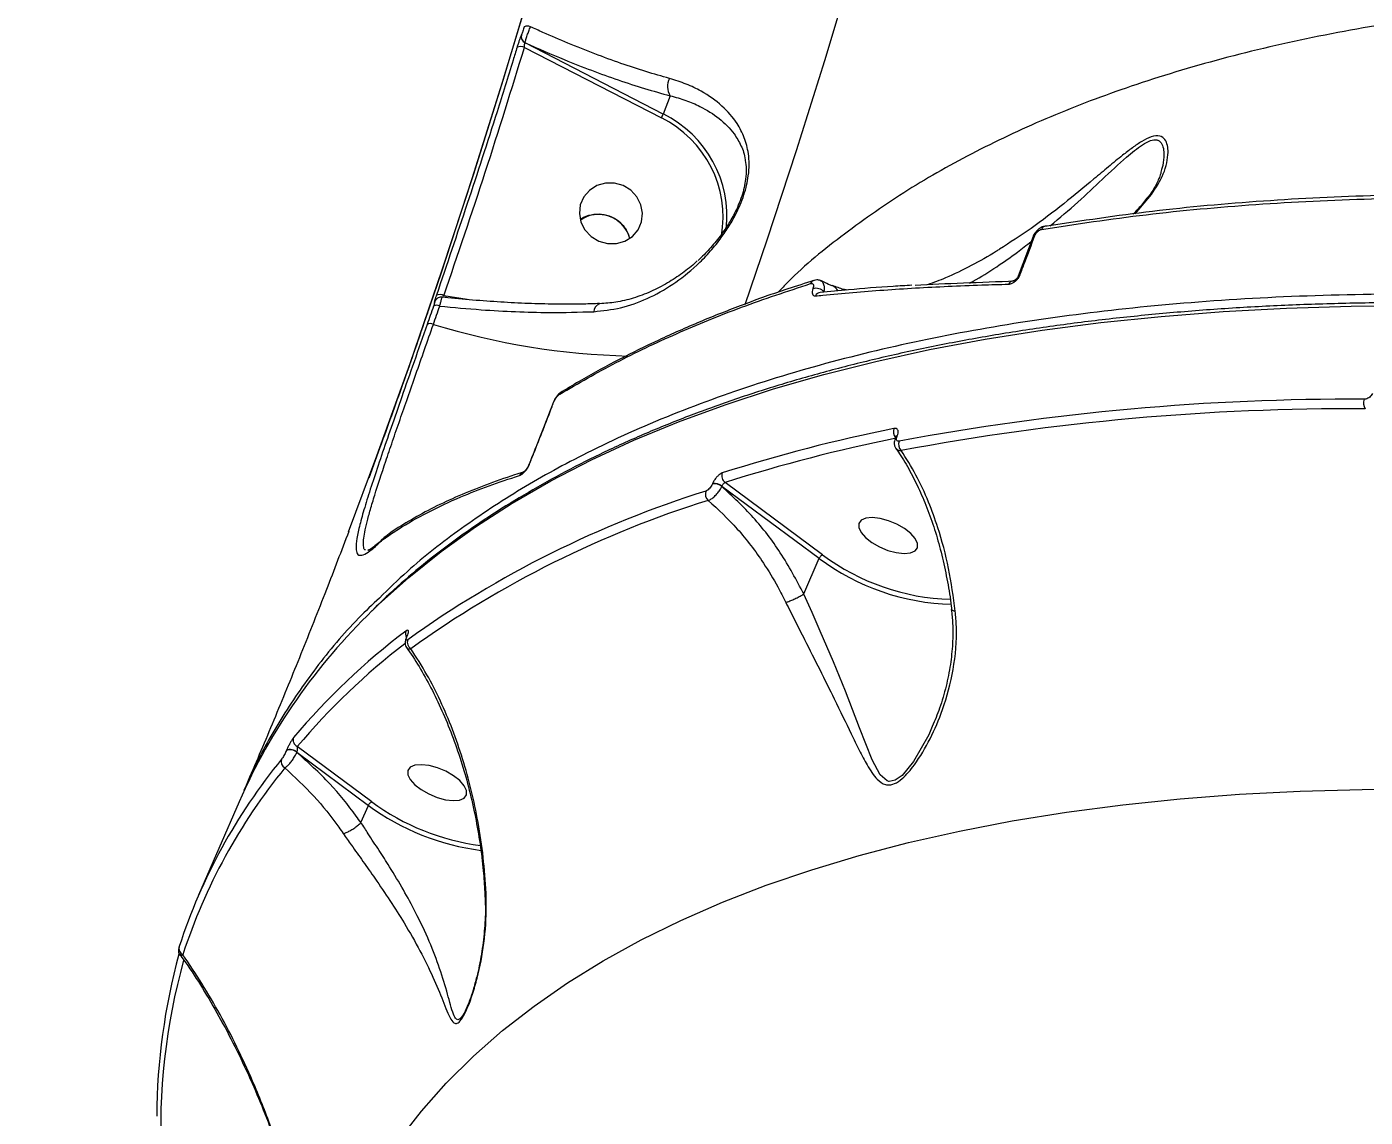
# Model space of a CAD drawing. Header units: millimetres. Extents: x -5238 to 5144, y -3542 to 5092.
# Drawn here: x 2491.6 to 2681.2, y 1918.7 to 2073.2 of the extents above; entities that cross this region are included whole.
import ezdxf

# ---------------------------------------------------------------- set-up
doc = ezdxf.new("R2010")
doc.units = ezdxf.units.MM
for name, color, linetype in [('DIKOM_ОБЪЕКТ', 7, 'Continuous'), ('DIKOM_РАЗМЕР_ЗОНА', 7, 'Continuous'), ('DIKOM_РАЗМЕР_ОБЪЕКТА', 7, 'Continuous')]:
    doc.layers.add(name, color=color, linetype=linetype)
doc.styles.add('style1', font='arial.ttf', dxfattribs={"width": 0.8})
doc.dimstyles.new('1-50', dxfattribs={"dimtxt": 300, "dimasz": 200, "dimexe": 100, "dimexo": 0, "dimgap": 100, "dimtad": 1, "dimtxsty": 'style1', "dimcen": 200, "dimclrd": 7, "dimclre": 7, "dimclrt": 7, "dimadec": 1, "dimazin": 2, "dimtfac": 1, "dimtmove": 0, "dimatfit": 2, "dimfxl": 0, "dimlwd": 25, "dimlwe": 18, "dimarcsym": 0})

# ---------------------------------------------------------------- blocks, each defined once
blk = doc.blocks.new('*D1')
at = {"layer": 'Defpoints', "color": 0, "transparency": 16777216}
for p in [(-4787.63, 5091.56), (3144.22, 5091.56), (-2554.16, -2403.28)]:
    blk.add_point(p, dxfattribs=at)
at = {"layer": 'DIKOM_РАЗМЕР_ЗОНА', "color": 7, "lineweight": 18, "transparency": 16777216}
for p, q in [((3144.22, 5091.56), (-4887.63, 5091.56)), ((-2554.16, -2403.28), (-4887.63, -2403.28))]:
    blk.add_line(p, q, dxfattribs=at)
at = {"layer": 'DIKOM_РАЗМЕР_ЗОНА', "color": 7, "lineweight": 25, "transparency": 16777216}
blk.add_line((-4787.63, -2203.28), (-4787.63, 4891.56), dxfattribs=at)
at = {"layer": 'DIKOM_РАЗМЕР_ЗОНА', "color": 7, "transparency": 16777216}
for points in [[(-4820.97, 4891.56), (-4754.3, 4891.56), (-4787.63, 5091.56)], [(-4820.97, -2203.28), (-4754.3, -2203.28), (-4787.63, -2403.28)]]:
    blk.add_solid(points, dxfattribs=at)
at = {"layer": 'DIKOM_РАЗМЕР_ЗОНА', "color": 7, "transparency": 16777216, "insert": (-5040.81, 1344.14), "char_height": 300, "attachment_point": 5, "rotation": 90, "style": 'style1'}
blk.add_mtext('7500', dxfattribs=at)
blk = doc.blocks.new('*D2')
at = {"layer": 'Defpoints', "color": 0, "transparency": 16777216}
for p in [(5144.22, 2720.02), (-4054.16, -903.28), (5144.22, -3441.88)]:
    blk.add_point(p, dxfattribs=at)
at = {"layer": 'DIKOM_РАЗМЕР_ЗОНА', "color": 7, "lineweight": 18, "transparency": 16777216}
for p, q in [((5144.22, 2720.02), (5144.22, -3541.88)), ((-4054.16, -903.28), (-4054.16, -3541.88))]:
    blk.add_line(p, q, dxfattribs=at)
at = {"layer": 'DIKOM_РАЗМЕР_ЗОНА', "color": 7, "lineweight": 25, "transparency": 16777216}
blk.add_line((-3854.16, -3441.88), (4944.22, -3441.88), dxfattribs=at)
at = {"layer": 'DIKOM_РАЗМЕР_ЗОНА', "color": 7, "transparency": 16777216}
for points in [[(-3854.16, -3408.54), (-3854.16, -3475.21), (-4054.16, -3441.88)], [(4944.22, -3408.54), (4944.22, -3475.21), (5144.22, -3441.88)]]:
    blk.add_solid(points, dxfattribs=at)
at = {"layer": 'DIKOM_РАЗМЕР_ЗОНА', "color": 7, "transparency": 16777216, "insert": (545.03, -3188.7), "char_height": 300, "attachment_point": 5, "style": 'style1'}
blk.add_mtext('9200', dxfattribs=at)
blk = doc.blocks.new('*D3')
at = {"layer": 'Defpoints', "color": 0, "transparency": 16777216}
for p in [(3889.93, 2956), (-2405.68, -161.05), (3889.93, -2949.28)]:
    blk.add_point(p, dxfattribs=at)
at = {"layer": 'DIKOM_РАЗМЕР_ОБЪЕКТА', "color": 7, "lineweight": 18, "transparency": 16777216}
for p, q in [((3889.93, 2956), (3889.93, -3049.28)), ((-2405.68, -161.05), (-2405.68, -3049.28))]:
    blk.add_line(p, q, dxfattribs=at)
at = {"layer": 'DIKOM_РАЗМЕР_ОБЪЕКТА', "color": 7, "lineweight": 25, "transparency": 16777216}
blk.add_line((-2205.68, -2949.28), (3689.93, -2949.28), dxfattribs=at)
at = {"layer": 'DIKOM_РАЗМЕР_ОБЪЕКТА', "color": 7, "transparency": 16777216}
for points in [[(-2205.68, -2915.95), (-2205.68, -2982.61), (-2405.68, -2949.28)], [(3689.93, -2915.95), (3689.93, -2982.61), (3889.93, -2949.28)]]:
    blk.add_solid(points, dxfattribs=at)
at = {"layer": 'DIKOM_РАЗМЕР_ОБЪЕКТА', "color": 7, "transparency": 16777216, "insert": (742.13, -2696.01), "char_height": 300, "attachment_point": 5, "style": 'style1'}
blk.add_mtext('6300', dxfattribs=at)

msp = doc.modelspace()

# ---------------------------------------------------------------- linework, layer by layer
at = {"layer": 'DIKOM_ОБЪЕКТ', "color": 7, "linetype": 'Continuous', "lineweight": 15}
for p, q in [((2561.667, 2072.038), (2561.663, 2072.031)), ((2562.167, 2070.881), (2562.171, 2070.888)), ((2581.753, 2060.8), (2562.167, 2070.881)), ((2562.089, 2070.218), (2581.477, 2060.239)), ((2582.723, 2063.38), (2581.753, 2060.8)), ((2648.583, 2046.66), (2650.923, 2049.41)), ((2650.374, 2048.998), (2650.416, 2049.05)), ((2634.127, 2043.444), (2632.021, 2037.837)), ((2634.134, 2043.429), (2634.139, 2043.44)), ((2603.095, 2037.233), (2603.078, 2037.228)), ((2553.973, 2034.525), (2550.662, 2035.063)), ((2549.353, 2034.158), (2549.41, 2034.289)), ((2549.353, 2034.158), (2549.356, 2034.166)), ((2549.356, 2034.166), (2549.41, 2034.29)), ((2567.421, 2021.501), (2567.403, 2021.49)), ((2614.66, 2015.057), (2614.631, 2014.991)), ((2614.866, 2015.144), (2614.895, 2015.21)), ((2588.729, 2008.452), (2588.709, 2008.407)), ((2590.039, 2008.04), (2590.059, 2008.085)), ((2590.059, 2008.085), (2603.85, 1997.864)), ((2604.32, 1998.361), (2590.499, 2008.604)), ((2541.813, 2000.343), (2541.899, 2000.415)), ((2541.899, 2000.415), (2541.909, 2000.422)), ((2539.94, 1999.01), (2539.906, 1999.015)), ((2601.664, 1992.818), (2603.85, 1997.864)), ((2545.404, 1986.782), (2545.367, 1986.696)), ((2545.437, 1986.782), (2545.474, 1986.867)), ((2528.38, 1970.683), (2528.368, 1970.655)), ((2529.846, 1970.375), (2529.858, 1970.403)), ((2529.858, 1970.403), (2539.973, 1962.866)), ((2540.444, 1963.363), (2529.911, 1971.21)), ((2521.664, 1963.391), (2515.924, 1950.137)), ((2538.917, 1960.428), (2539.973, 1962.866)), ((2538.913, 1960.422), (2538.917, 1960.428)), ((2554.035, 1934.518), (2553.961, 1934.369))]:
    msp.add_line(p, q, dxfattribs=at)
at = {"layer": 'DIKOM_ОБЪЕКТ', "color": 7, "linetype": 'Continuous', "lineweight": 15, "flags": 128}
for points in [[(2537.183, 2001.624), (2541.192, 2012.381), (2545.889, 2025.483), (2550.445, 2038.751), (2554.857, 2052.176), (2559.123, 2065.75), (2563.24, 2079.463), (2567.205, 2093.307), (2571.015, 2107.273), (2574.668, 2121.352), (2578.161, 2135.533), (2581.493, 2149.809), (2584.66, 2164.169), (2587.662, 2178.605), (2590.495, 2193.107), (2593.159, 2207.664), (2595.651, 2222.269), (2596.519, 2227.62)], [(2596.443, 2227.633), (2595.567, 2222.233), (2593.067, 2207.585), (2590.396, 2192.983), (2587.554, 2178.438), (2584.543, 2163.959), (2581.366, 2149.555), (2578.025, 2135.236), (2574.521, 2121.012), (2570.857, 2106.891), (2567.035, 2092.883), (2563.059, 2078.997), (2558.93, 2065.242), (2554.651, 2051.627), (2550.225, 2038.162), (2545.655, 2024.854), (2540.944, 2011.713), (2540.034, 2009.24)], [(2593.341, 2033.838), (2596.453, 2042.969), (2600.601, 2055.608), (2604.613, 2068.385), (2608.484, 2081.292), (2612.214, 2094.321), (2615.8, 2107.464), (2619.238, 2120.711), (2622.528, 2134.056), (2625.667, 2147.488), (2628.653, 2161), (2631.483, 2174.582)], [(2569.998, 2047.934), (2569.858, 2046.716), (2570.08, 2045.499), (2570.646, 2044.381), (2571.511, 2043.453), (2572.604, 2042.789), (2573.837, 2042.445), (2575.111, 2042.447), (2576.321, 2042.796), (2577.369, 2043.463), (2578.172, 2044.394), (2578.663, 2045.515), (2578.804, 2046.733), (2578.582, 2047.95), (2578.016, 2049.068), (2577.151, 2049.996), (2576.057, 2050.66), (2574.824, 2051.004), (2573.551, 2051.002), (2572.341, 2050.653), (2571.292, 2049.986), (2570.49, 2049.054), (2569.998, 2047.934)], [(2631.343, 2037.158), (2631.336, 2037.158), (2631.322, 2037.158)], [(2540.534, 1990.451), (2541.427, 1991.312), (2545.702, 1995.154), (2550.281, 1998.829), (2555.161, 2002.334), (2560.337, 2005.665), (2565.805, 2008.82), (2571.561, 2011.796), (2577.599, 2014.591), (2583.915, 2017.202), (2590.503, 2019.627), (2597.357, 2021.864), (2604.473, 2023.911), (2611.843, 2025.767), (2619.462, 2027.43), (2627.323, 2028.898), (2635.42, 2030.171), (2643.746, 2031.246), (2652.293, 2032.124), (2661.055, 2032.803), (2670.024, 2033.284), (2679.193, 2033.565), (2688.554, 2033.646)], [(2549.201, 2033.578), (2549.088, 2033.254), (2548.975, 2032.929), (2548.862, 2032.605), (2548.749, 2032.28), (2548.636, 2031.956), (2548.523, 2031.632), (2548.409, 2031.308), (2548.296, 2030.984)], [(2549.18, 2031.005), (2549.293, 2031.329), (2549.406, 2031.653), (2549.519, 2031.977), (2549.632, 2032.301), (2549.745, 2032.625), (2549.858, 2032.949), (2549.971, 2033.273), (2550.084, 2033.598)], [(2572.75, 2033.92), (2572.749, 2033.92), (2572.718, 2033.917)], [(2610.41, 2000.801), (2611.308, 2000.102), (2612.393, 1999.482), (2613.576, 1998.992), (2614.761, 1998.673), (2615.853, 1998.549), (2616.762, 1998.631), (2617.416, 1998.912), (2617.761, 1999.369), (2617.769, 1999.966), (2617.44, 2000.653), (2616.801, 2001.376), (2615.902, 2002.076), (2614.818, 2002.696), (2613.635, 2003.185), (2612.45, 2003.505), (2611.358, 2003.629), (2610.449, 2003.547), (2609.795, 2003.266), (2609.45, 2002.809), (2609.441, 2002.212), (2609.77, 2001.524), (2610.41, 2000.801)], [(2619.828, 1974.052), (2619.344, 1972.854), (2617.204, 1969.077), (2615.589, 1967.114), (2614.618, 1966.42), (2613.727, 1966.265), (2613.716, 1966.267), (2613.471, 1966.333), (2612.488, 1967.176), (2611.338, 1969.318), (2609.528, 1973.875), (2607.567, 1979.029), (2605.858, 1983.205), (2603.986, 1987.56), (2602.827, 1990.181), (2601.661, 1992.811), (2601.66, 1992.813), (2601.66, 1992.813)], [(2546.533, 1965.804), (2547.432, 1965.104), (2548.516, 1964.484), (2549.699, 1963.995), (2550.884, 1963.675), (2551.976, 1963.551), (2552.885, 1963.633), (2553.539, 1963.914), (2553.884, 1964.371), (2553.893, 1964.968), (2553.564, 1965.656), (2552.924, 1966.379), (2552.026, 1967.078), (2550.941, 1967.698), (2549.758, 1968.187), (2548.573, 1968.507), (2547.481, 1968.631), (2546.572, 1968.549), (2545.918, 1968.268), (2545.573, 1967.811), (2545.565, 1967.214), (2545.894, 1966.527), (2546.533, 1965.804)], [(2544.272, 1915.44), (2547.483, 1919.565), (2551.009, 1923.532), (2554.848, 1927.337), (2558.996, 1930.977), (2563.449, 1934.447), (2568.202, 1937.746), (2573.252, 1940.87), (2578.593, 1943.815), (2584.221, 1946.58), (2590.13, 1949.161), (2596.316, 1951.557), (2602.771, 1953.764), (2609.491, 1955.782), (2616.468, 1957.607), (2623.697, 1959.239), (2631.171, 1960.676), (2638.882, 1961.916), (2646.824, 1962.959), (2654.989, 1963.803), (2663.37, 1964.447), (2671.959, 1964.892), (2680.747, 1965.136), (2689.727, 1965.18)]]:
    msp.add_lwpolyline(points, dxfattribs=at)
at = {"layer": 'DIKOM_ОБЪЕКТ', "color": 7, "linetype": 'Continuous', "lineweight": 15}
for centre, radius, start, end in [((2562.495, 2072.176), 1.076, 65.47203, 113.37115), ((2562.615, 2071.763), 0.989, 164.25845, 243.05015), ((2562.619, 2071.77), 0.989, 164.26454, 243.06398), ((2561.533, 2069.149), 1.204, 62.50891, 114.48848), ((2584.848, 2064.681), 2.492, 152.52924, 211.48245), ((2574.739, 2063.895), 7.666, 331.51703, 336.19286), ((2574.55, 2046.188), 15.666, 350.1642, 63.75564), ((2574.545, 2046.262), 16.227, 353.74694, 63.6293), ((2651.424, 2048.168), 1.339, 111.95915, 138.80971), ((2636, 2044.243), 0.696, 102.52419, 162.01787), ((2635.943, 2044.366), 0.564, 73.18254, 99.61195), ((2634.427, 2043.264), 0.338, 95.74611, 148.63967), ((2603.309, 2036.542), 0.724, 108.56298, 160.67734), ((2605.201, 2035.198), 1.373, 23.80199, 69.63219), ((2631.371, 2036.395), 0.765, 93.65453, 156.80197), ((2632.313, 2037.692), 0.324, 94.89675, 154.3915), ((2550.079, 2034.049), 1.169, 60.10972, 113.25396), ((2603.329, 2034.461), 1.653, 43.7688, 103.2349), ((2604.047, 2034.697), 0.816, 94.95329, 156.27094), ((2549.66, 2032.774), 0.926, 62.79742, 119.73902), ((2573.167, 2032.73), 1.269, 110.72942, 176.88805), ((2548.757, 2030.189), 0.919, 62.65003, 120.13153), ((2579.366, 2129.627), 103.138, 252.98144, 268.55671), ((2567.811, 2020.833), 0.774, 121.83082, 158.80738), ((2566.419, 2019.896), 0.248, 122.01141, 154.17671), ((2679.093, 1673.059), 347.338, 89.67688, 100.60484), ((2682.341, 2019.836), 1.404, 156.69873, 214.30641), ((2679.228, 1672.482), 346.569, 89.67698, 100.60507), ((2659.589, 1791.247), 229.486, 101.34945, 107.62254), ((2615.577, 2015.788), 1.237, 158.28093, 220.13138), ((2659.79, 1790.482), 228.864, 101.34829, 107.62346), ((2614.891, 2014.849), 0.296, 94.77245, 150.75123), ((2614.919, 2014.915), 0.295, 94.74932, 151.57955), ((2616.315, 2014.005), 1.232, 158.12071, 225.17604), ((2562.177, 2009.216), 0.891, 107.31146, 154.39929), ((2562.928, 2010.923), 0.276, 123.57094, 154.56294), ((2591.202, 2009.538), 1.169, 158.64256, 233.02526), ((2588.949, 2006.683), 1.74, 51.21096, 97.93155), ((2588.969, 2006.729), 1.74, 51.20656, 97.93595), ((2632.085, 1865.676), 148.479, 107.35913, 125.64409), ((2632.323, 1864.67), 148.153, 107.35918, 125.64401), ((2588.874, 2006.969), 1.169, 158.71884, 229.84583), ((2542.615, 2000.004), 0.87, 134.36235, 157.10877), ((2542.776, 2000.017), 0.963, 124.23956, 155.65982), ((2542.762, 2000.046), 0.932, 126.3155, 156.20515), ((2623.313, 2023.773), 31.726, 233.22539, 268.3831), ((2623.326, 2023.764), 32.406, 233.05828, 268.67528), ((2599.775, 1929.031), 85.334, 133.96498, 156.25561), ((2604.504, 1909.162), 98.249, 127.06633, 139.87364), ((2546.211, 1987.188), 0.997, 158.16991, 211.28102), ((2604.663, 1908.223), 97.751, 127.4999, 139.88206), ((2545.563, 1986.608), 0.215, 125.93309, 155.66262), ((2545.589, 1986.702), 0.202, 125.031, 156.60026), ((2546.556, 1985.967), 1.065, 159.57474, 237.69443), ((2530.334, 1972.132), 1.015, 159.93106, 245.38498), ((2528.892, 1969.383), 1.376, 46.15793, 112.38397), ((2528.904, 1969.409), 1.377, 46.17334, 112.37195), ((2590.942, 1917.642), 81.747, 140.69667, 162.00327), ((2591.275, 1916.519), 81.571, 140.69721, 162.00241), ((2528.628, 1969.074), 1.004, 159.69418, 241.84432), ((2560.43, 1990.908), 34.711, 233.88875, 262.5589), ((2560.288, 1990.574), 33.678, 233.89818, 262.46603), ((2598.602, 1918.386), 88.607, 164.69082, 179.69418), ((2514.059, 1942.572), 0.924, 159.31632, 246.76911), ((2600.092, 1917.012), 89.541, 164.50004, 182.73217)]:
    msp.add_arc(centre, radius, start, end, dxfattribs=at)
for points, knots in [([(3110.125, 1951.683), (3104.954, 1955.006), (3094.614, 1961.652), (3078.522, 1971.341), (3062.033, 1980.798), (3044.55, 1990.296), (3026.136, 1999.746), (3006.812, 2009.067), (2987.048, 2018.004), (2966.894, 2026.504), (2946.412, 2034.519), (2926.267, 2041.79), (2906.527, 2048.321), (2887.249, 2054.138), (2867.9, 2059.401), (2848.545, 2064.063), (2829.252, 2068.091), (2810.038, 2071.464), (2790.987, 2074.135), (2772.086, 2076.08), (2753.636, 2077.245), (2736.072, 2077.614), (2719.499, 2077.233), (2703.92, 2076.17), (2688.887, 2074.407), (2674.476, 2071.925), (2660.751, 2068.724), (2648.089, 2064.9), (2636.488, 2060.503), (2625.931, 2055.584), (2616.148, 2050.058), (2607.314, 2043.861), (2601.251, 2038.988), (2598.483, 2036.04), (2598.017, 2035.544)], [0, 0, 0, 0, 0.0290611, 0.0581217, 0.0874721, 0.1168222, 0.149268, 0.1817389, 0.2141842, 0.2475864, 0.2810158, 0.3144171, 0.3458425, 0.3772909, 0.4087157, 0.4410475, 0.4734053, 0.5057366, 0.5392378, 0.5727389, 0.6067209, 0.6407033, 0.6726199, 0.7045617, 0.7364787, 0.7693259, 0.8021996, 0.8350472, 0.8663867, 0.897749, 0.9290887, 0.9612736, 0.9934829, 1, 1, 1, 1]), ([(2562.068, 2073.164), (2562.068, 2073.162), (2562.035, 2073.061), (2561.97, 2072.847), (2561.88, 2072.58), (2561.794, 2072.343), (2561.72, 2072.148), (2561.684, 2072.074), (2561.667, 2072.038)], [0, 0, 0, 0, 0.0042966, 0.2198189, 0.4355964, 0.5682349, 0.7938235, 1, 1, 1, 1]), ([(2562.171, 2070.888), (2562.187, 2070.967), (2562.221, 2071.134), (2562.345, 2071.536), (2562.507, 2072.013), (2562.7, 2072.547), (2562.861, 2072.952), (2562.942, 2073.156)], [0, 0, 0, 0, 0.2044158, 0.4301072, 0.5634125, 0.7803338, 1, 1, 1, 1]), ([(2582.637, 2065.831), (2581.521, 2066.147), (2579.29, 2066.779), (2575.738, 2067.956), (2572.054, 2069.297), (2568.355, 2070.773), (2565.306, 2072.081), (2563.532, 2072.887), (2562.942, 2073.156)], [0, 0, 0, 0, 0.1827967, 0.3655896, 0.5537479, 0.741898, 0.91419, 1, 1, 1, 1]), ([(2561.663, 2072.031), (2561.647, 2071.997), (2561.604, 2071.91), (2561.496, 2071.639), (2561.348, 2071.223), (2561.185, 2070.733), (2561.084, 2070.408), (2561.034, 2070.245)], [0, 0, 0, 0, 0.1342723, 0.3469719, 0.5632401, 0.7817137, 1, 1, 1, 1]), ([(2562.089, 2070.218), (2562.087, 2070.281), (2562.084, 2070.405), (2562.094, 2070.591), (2562.115, 2070.746), (2562.141, 2070.844), (2562.16, 2070.871), (2562.167, 2070.881)], [0, 0, 0, 0, 0.2317585, 0.4562182, 0.6692305, 0.8722894, 1, 1, 1, 1]), ([(2562.171, 2070.888), (2564.028, 2070.071), (2567.194, 2068.68), (2571.585, 2066.967), (2575.391, 2065.598), (2579.133, 2064.377), (2581.526, 2063.712), (2582.723, 2063.38)], [0, 0, 0, 0, 0.2590545, 0.4416264, 0.6241991, 0.8120997, 1, 1, 1, 1]), ([(2561.034, 2070.245), (2560.848, 2069.637), (2559.919, 2066.592), (2556.274, 2054.832), (2552.538, 2043.772), (2549.617, 2035.124)], [0, 0, 0, 0, 0.0517091, 0.2585553, 1, 1, 1, 1]), ([(2550.662, 2035.063), (2552.649, 2040.894), (2556.624, 2052.557), (2560.267, 2064.33), (2562.089, 2070.218)], [0, 0, 0, 0, 0.4999176, 1, 1, 1, 1]), ([(2571.9, 2032.799), (2573.18, 2032.934), (2575.777, 2033.208), (2579.539, 2034.581), (2583.159, 2036.59), (2586.029, 2038.865), (2588.228, 2041.095), (2589.716, 2042.899), (2590.98, 2044.73), (2592.175, 2046.81), (2593.26, 2049.349), (2593.82, 2051.784), (2593.941, 2053.696), (2593.805, 2055.542), (2593.28, 2057.497), (2592.101, 2059.776), (2590.153, 2062.03), (2587.619, 2063.826), (2585.05, 2065.083), (2583.445, 2065.58), (2582.637, 2065.831)], [0, 0, 0, 0, 0.0717871, 0.145628, 0.2211692, 0.2985168, 0.3406355, 0.3832901, 0.4161007, 0.4496128, 0.4986426, 0.5477898, 0.5804494, 0.613971, 0.6704373, 0.7283166, 0.8119532, 0.8980735, 0.9486852, 1, 1, 1, 1]), ([(2582.723, 2063.38), (2583.473, 2063.175), (2584.983, 2062.764), (2587.373, 2061.727), (2589.781, 2060.213), (2591.655, 2058.33), (2592.796, 2056.334), (2593.29, 2055.054), (2593.367, 2054.244), (2593.37, 2054.212)], [0, 0, 0, 0, 0.1310805, 0.2638575, 0.4807213, 0.7032696, 0.8471992, 0.9939322, 1, 1, 1, 1]), ([(2650.923, 2049.41), (2651.543, 2050.374), (2652.483, 2051.836), (2653.104, 2053.878), (2653.289, 2055.242), (2653.2, 2056.379), (2652.866, 2057.242), (2652.147, 2057.788), (2650.953, 2057.668), (2649.563, 2056.965), (2648.187, 2056.028), (2646.611, 2054.812), (2644.801, 2053.321), (2642.053, 2051.002), (2638.44, 2048.024), (2633.977, 2044.603), (2630.865, 2042.603), (2629.362, 2041.637)], [0, 0, 0, 0, 0.1205271, 0.1826838, 0.2447924, 0.2894551, 0.3349213, 0.3815227, 0.428559, 0.4695575, 0.5075281, 0.5464305, 0.6018231, 0.6572738, 0.7709783, 0.8893575, 1, 1, 1, 1]), ([(2636.571, 2044.972), (2637.887, 2046.079), (2640.406, 2048.199), (2643.952, 2051.549), (2646.605, 2054.045), (2648.498, 2055.642), (2649.654, 2056.499), (2650.791, 2057.112), (2651.476, 2057.182), (2652.038, 2057.016), (2652.433, 2056.582), (2652.654, 2055.705), (2652.659, 2054.544), (2652.536, 2053.536), (2652.317, 2052.87), (2652.278, 2052.753)], [0, 0, 0, 0, 0.1660011, 0.3176612, 0.4718492, 0.5224552, 0.5740528, 0.6300996, 0.6851174, 0.6956082, 0.7612173, 0.8225911, 0.8852985, 0.979832, 1, 1, 1, 1]), ([(2593.37, 2054.212), (2593.42, 2053.828), (2593.526, 2053.018), (2593.442, 2051.374), (2592.953, 2049.176), (2591.96, 2046.876), (2590.866, 2044.993), (2589.702, 2043.323), (2588.323, 2041.647), (2587.251, 2040.6), (2586.711, 2040.072)], [0, 0, 0, 0, 0.0965108, 0.2034758, 0.3563141, 0.5089162, 0.6134382, 0.7209987, 0.8594821, 1, 1, 1, 1]), ([(2652.292, 2052.746), (2652.265, 2052.625), (2652.131, 2052.023), (2651.629, 2050.897), (2651.019, 2049.77), (2650.51, 2049.166), (2650.414, 2049.052)], [0, 0, 0, 0, 0.1018984, 0.5074955, 0.9071979, 1, 1, 1, 1]), ([(2635.338, 2044.458), (2640.224, 2045.198), (2649.995, 2046.678), (2665.642, 2048.081), (2681.936, 2048.929), (2693.385, 2048.929), (2699.109, 2048.929)], [0, 0, 0, 0, 0.248616, 0.4972338, 0.7486165, 1, 1, 1, 1]), ([(2699.774, 2049.379), (2694.121, 2049.379), (2682.815, 2049.379), (2666.596, 2048.545), (2650.905, 2047.148), (2641.039, 2045.653), (2636.106, 2044.906)], [0, 0, 0, 0, 0.2486157, 0.4972298, 0.7486143, 1, 1, 1, 1]), ([(2650.367, 2049.005), (2649.969, 2048.492), (2649.279, 2047.601), (2648.607, 2046.915), (2648.322, 2046.623)], [0, 0, 0, 0, 0.5752203, 1, 1, 1, 1]), ([(2576.632, 2044.145), (2576.356, 2044.563), (2575.805, 2045.399), (2574.507, 2046.242), (2573.022, 2046.662), (2571.522, 2046.543), (2570.475, 2046.227), (2570.082, 2045.866), (2570.048, 2045.834)], [0, 0, 0, 0, 0.1961969, 0.3923905, 0.5885833, 0.7847777, 0.9809564, 1, 1, 1, 1]), ([(2570.048, 2045.833), (2570.434, 2046.055), (2571.249, 2046.523), (2572.732, 2046.67), (2574.235, 2046.365), (2575.554, 2045.584), (2576.546, 2044.494), (2576.833, 2043.616), (2576.966, 2043.208)], [0, 0, 0, 0, 0.156116, 0.3294363, 0.5027707, 0.676096, 0.849417, 1, 1, 1, 1]), ([(2576.987, 2043.154), (2576.984, 2043.199), (2576.955, 2043.547), (2576.782, 2043.867), (2576.632, 2044.145)], [0, 0, 0, 0, 0.1285137, 1, 1, 1, 1]), ([(2635.851, 2044.902), (2635.769, 2044.893), (2635.46, 2044.858), (2634.978, 2044.581), (2634.479, 2044.087), (2634.197, 2043.673), (2634.143, 2043.442), (2634.139, 2043.427)], [0, 0, 0, 0, 0.1111472, 0.423412, 0.6926735, 0.9794479, 1, 1, 1, 1]), ([(2634.393, 2043.601), (2634.415, 2043.652), (2634.468, 2043.781), (2634.613, 2044.002), (2634.827, 2044.22), (2635.086, 2044.392), (2635.248, 2044.435), (2635.338, 2044.458)], [0, 0, 0, 0, 0.1207927, 0.3076287, 0.5230594, 0.7374943, 1, 1, 1, 1]), ([(2625.12, 2036.83), (2625.296, 2036.922), (2626.573, 2037.584), (2628.864, 2039.075), (2631.606, 2040.964), (2633.208, 2042.217), (2633.857, 2042.724)], [0, 0, 0, 0, 0.0603397, 0.4377199, 0.7724513, 1, 1, 1, 1]), ([(2632.285, 2038.015), (2632.497, 2038.57), (2633.202, 2040.423), (2633.903, 2042.292), (2634.393, 2043.601)], [0, 0, 0, 0, 0.2996286, 1, 1, 1, 1]), ([(2629.362, 2041.637), (2629.228, 2041.548), (2627.921, 2040.677), (2625.35, 2039.292), (2622.043, 2037.657), (2620.04, 2036.916), (2619.195, 2036.604)], [0, 0, 0, 0, 0.0396093, 0.3869598, 0.7413561, 1, 1, 1, 1]), ([(2586.566, 2039.992), (2586.503, 2039.93), (2585.838, 2039.279), (2584.44, 2038.209), (2582.321, 2036.798), (2579.991, 2035.603), (2577.531, 2034.688), (2575.102, 2034.088), (2573.504, 2033.975), (2572.75, 2033.922)], [0, 0, 0, 0, 0.0161276, 0.1698534, 0.3327396, 0.5050542, 0.679924, 0.8490128, 1, 1, 1, 1]), ([(2567.089, 2021.113), (2569.707, 2022.63), (2574.942, 2025.664), (2583.576, 2029.748), (2592.728, 2033.512), (2599.327, 2035.691), (2602.626, 2036.781)], [0, 0, 0, 0, 0.2491221, 0.4982436, 0.749123, 1, 1, 1, 1]), ([(2603.106, 2037.207), (2601.859, 2036.82), (2598.409, 2035.748), (2593.015, 2033.803), (2586.91, 2031.391), (2581.059, 2028.806), (2575.47, 2026.051), (2570.922, 2023.611), (2568.338, 2022.026), (2567.437, 2021.473)], [0, 0, 0, 0, 0.0928403, 0.2567416, 0.4207052, 0.5846876, 0.7484805, 0.9121949, 1, 1, 1, 1]), ([(2602.626, 2036.781), (2602.66, 2036.789), (2602.774, 2036.817), (2602.92, 2036.771), (2603.017, 2036.611), (2603.036, 2036.374), (2602.979, 2036.172), (2602.951, 2036.071)], [0, 0, 0, 0, 0.1044048, 0.3454113, 0.5759508, 0.7877222, 1, 1, 1, 1]), ([(2604.045, 2037.16), (2604.022, 2037.175), (2603.871, 2037.28), (2603.524, 2037.302), (2603.215, 2037.292), (2603.08, 2037.227), (2603.078, 2037.226)], [0, 0, 0, 0, 0.0802662, 0.5433242, 0.9932679, 1, 1, 1, 1]), ([(2603.3, 2035.025), (2603.648, 2035.061), (2605.388, 2035.238), (2610.005, 2035.662), (2617.412, 2036.188), (2624.873, 2036.535), (2629.391, 2036.661), (2630.668, 2036.696)], [0, 0, 0, 0, 0.0413733, 0.20687, 0.5381497, 0.869427, 1, 1, 1, 1]), ([(2616.951, 2036.541), (2616.063, 2036.491), (2612.985, 2036.316), (2608.648, 2035.971), (2605.311, 2035.631), (2603.975, 2035.495)], [0, 0, 0, 0, 0.1957073, 0.6780973, 1, 1, 1, 1]), ([(2604.523, 2035.605), (2604.555, 2035.813), (2604.62, 2036.228), (2604.49, 2036.736), (2604.288, 2037.062), (2604.091, 2037.128), (2604.035, 2037.147)], [0, 0, 0, 0, 0.2914702, 0.5825933, 0.8799064, 1, 1, 1, 1]), ([(2605.674, 2036.473), (2605.508, 2036.535), (2604.969, 2036.736), (2604.422, 2037.011), (2604.044, 2037.201)], [0, 0, 0, 0, 0.3076207, 1, 1, 1, 1]), ([(2607.754, 2035.868), (2607.607, 2035.896), (2606.912, 2036.031), (2606.233, 2036.3), (2605.697, 2036.513)], [0, 0, 0, 0, 0.2112898, 1, 1, 1, 1]), ([(2631.597, 2037.1), (2626.665, 2036.932), (2621.731, 2036.763), (2617.428, 2036.51), (2617.427, 2036.509)], [0, 0, 0, 0, 0.999686, 1, 1, 1, 1]), ([(2630.668, 2036.696), (2630.836, 2036.722), (2631.113, 2036.763), (2631.561, 2037.037), (2631.907, 2037.364), (2632.154, 2037.714), (2632.246, 2037.925), (2632.285, 2038.015)], [0, 0, 0, 0, 0.3038997, 0.5023014, 0.7017321, 0.8732803, 1, 1, 1, 1]), ([(2632.018, 2037.832), (2632.011, 2037.813), (2631.994, 2037.762), (2631.929, 2037.646), (2631.83, 2037.51), (2631.71, 2037.383), (2631.58, 2037.277), (2631.447, 2037.196), (2631.337, 2037.16), (2631.33, 2037.16), (2631.326, 2037.16)], [0, 0, 0, 0, 0.0596979, 0.160801, 0.2668143, 0.372071, 0.4907639, 0.6310648, 0.8130072, 1, 1, 1, 1]), ([(3156.539, 1866.016), (3153.206, 1868.486), (3144.227, 1875.141), (3128.984, 1885.796), (3110.696, 1897.878), (3091.592, 1909.766), (3071.719, 1921.412), (3051.126, 1932.769), (3030.266, 1943.588), (3009.217, 1953.842), (2988.06, 1963.521), (2966.45, 1972.783), (2944.444, 1981.576), (2922.111, 1989.857), (2899.941, 1997.445), (2878.008, 2004.33), (2856.377, 2010.518), (2834.695, 2016.109), (2813.038, 2021.057), (2791.482, 2025.329), (2770.502, 2028.832), (2750.158, 2031.571), (2730.491, 2033.569), (2711.181, 2034.859), (2692.314, 2035.405), (2673.966, 2035.187), (2656.541, 2034.209), (2640.078, 2032.494), (2624.593, 2030.077), (2609.833, 2026.921), (2595.883, 2023.002), (2582.81, 2018.319), (2571.413, 2013.196), (2561.532, 2007.776), (2553.059, 2002.156), (2546.363, 1996.989), (2542.846, 1993.514), (2541.561, 1992.245)], [0, 0, 0, 0, 0.0172867, 0.0465704, 0.0758765, 0.1051603, 0.1352946, 0.1654535, 0.1955878, 0.2248713, 0.2541776, 0.2834612, 0.3135956, 0.3437544, 0.3738887, 0.403172, 0.4324779, 0.4617614, 0.4918952, 0.5220535, 0.5521876, 0.5814711, 0.6107773, 0.6400606, 0.670195, 0.7003536, 0.7304878, 0.7597712, 0.7890773, 0.8183608, 0.8484949, 0.8786536, 0.9087878, 0.9342738, 0.9597896, 0.9853053, 1, 1, 1, 1]), ([(2549.617, 2035.124), (2549.566, 2034.972), (2549.462, 2034.67), (2549.355, 2034.326), (2549.302, 2034.121), (2549.306, 2034.077), (2549.34, 2034.135), (2549.353, 2034.158)], [0, 0, 0, 0, 0.2182132, 0.4367363, 0.653014, 0.8657268, 1, 1, 1, 1]), ([(2550.431, 2034.843), (2550.38, 2034.852), (2550.234, 2034.881), (2550.004, 2034.822), (2549.781, 2034.716), (2549.619, 2034.585), (2549.511, 2034.458), (2549.445, 2034.354), (2549.412, 2034.296), (2549.399, 2034.266), (2549.396, 2034.26)], [0, 0, 0, 0, 0.1121504, 0.3241324, 0.5023602, 0.6541985, 0.7802724, 0.8780604, 0.9753689, 1, 1, 1, 1]), ([(2550.084, 2033.598), (2550.124, 2033.758), (2550.213, 2034.116), (2550.311, 2034.486), (2550.388, 2034.747), (2550.429, 2034.875), (2550.43, 2034.848), (2550.43, 2034.845)], [0, 0, 0, 0, 0.2306059, 0.514859, 0.6785266, 0.957883, 1, 1, 1, 1]), ([(2572.72, 2033.95), (2571.978, 2033.922), (2570.086, 2033.851), (2566.869, 2033.846), (2563.108, 2033.926), (2559.224, 2034.107), (2555.256, 2034.394), (2552.313, 2034.653), (2550.699, 2034.845), (2550.434, 2034.877)], [0, 0, 0, 0, 0.1093107, 0.2789254, 0.4498236, 0.6216177, 0.7938998, 0.9661604, 1, 1, 1, 1]), ([(2602.951, 2036.071), (2602.91, 2035.925), (2602.828, 2035.634), (2602.857, 2035.298), (2602.994, 2035.052), (2603.194, 2035.035), (2603.3, 2035.025)], [0, 0, 0, 0, 0.2322211, 0.464025, 0.7139882, 1, 1, 1, 1]), ([(3037.238, 1938.546), (3035.455, 1939.459), (3030.285, 1942.105), (3021.655, 1946.402), (3011.325, 1951.399), (3000.916, 1956.277), (2990.437, 1961.036), (2979.895, 1965.671), (2969.299, 1970.18), (2958.655, 1974.558), (2947.973, 1978.802), (2937.261, 1982.91), (2926.526, 1986.877), (2915.776, 1990.702), (2905.02, 1994.381), (2894.265, 1997.911), (2883.52, 2001.291), (2872.793, 2004.516), (2862.092, 2007.585), (2851.424, 2010.496), (2840.798, 2013.246), (2830.222, 2015.833), (2819.704, 2018.256), (2809.251, 2020.512), (2798.872, 2022.6), (2788.574, 2024.518), (2778.365, 2026.264), (2768.253, 2027.838), (2758.244, 2029.239), (2748.348, 2030.464), (2738.57, 2031.513), (2728.919, 2032.386), (2719.402, 2033.081), (2710.025, 2033.599), (2700.796, 2033.938), (2691.722, 2034.098), (2682.809, 2034.08), (2674.065, 2033.882), (2665.495, 2033.506), (2657.106, 2032.951), (2648.905, 2032.218), (2640.897, 2031.307), (2633.089, 2030.22), (2625.487, 2028.955), (2618.095, 2027.515), (2610.92, 2025.9), (2603.968, 2024.112), (2597.243, 2022.151), (2590.75, 2020.02), (2584.496, 2017.719), (2578.484, 2015.251), (2572.718, 2012.617), (2567.205, 2009.818), (2561.948, 2006.858), (2556.951, 2003.738), (2552.217, 2000.463), (2547.759, 1997.028), (2543.914, 1993.778), (2541.68, 1991.608), (2540.735, 1990.69)], [0, 0, 0, 0, 0.0093527, 0.0271224, 0.0448922, 0.0626619, 0.0804318, 0.0982017, 0.1159714, 0.133741, 0.151511, 0.1692809, 0.1870509, 0.2048207, 0.2225907, 0.2403613, 0.2581319, 0.2759024, 0.2936736, 0.3114446, 0.329216, 0.3469881, 0.3647602, 0.3825327, 0.4003057, 0.4180794, 0.4358532, 0.4536276, 0.4714028, 0.4891785, 0.5069547, 0.5247319, 0.5425096, 0.5602879, 0.5780673, 0.5958473, 0.6136284, 0.63141, 0.6491928, 0.6669766, 0.684761, 0.7025465, 0.7203328, 0.7381198, 0.7559076, 0.7736956, 0.791484, 0.8092722, 0.8270599, 0.8448465, 0.8626315, 0.8804144, 0.8981938, 0.9159693, 0.9337396, 0.9515036, 0.9692605, 0.9870089, 1, 1, 1, 1]), ([(2548.391, 2032.784), (2548.352, 2032.67), (2547.182, 2029.182), (2544.938, 2022.776), (2542.702, 2016.578), (2541.641, 2013.638)], [0, 0, 0, 0, 0.0174016, 0.533992, 1, 1, 1, 1]), ([(2549.356, 2034.166), (2549.359, 2034.17), (2549.376, 2034.203), (2549.394, 2034.22), (2549.383, 2034.152), (2549.345, 2034.017), (2549.288, 2033.834), (2549.228, 2033.658), (2549.201, 2033.578)], [0, 0, 0, 0, 0.0340137, 0.2523024, 0.470571, 0.5979821, 0.8192926, 1, 1, 1, 1]), ([(2550.084, 2033.598), (2552.052, 2033.409), (2555.675, 2033.061), (2560.849, 2032.784), (2566.25, 2032.639), (2569.82, 2032.74), (2571.9, 2032.799)], [0, 0, 0, 0, 0.25808, 0.4750044, 0.694076, 1, 1, 1, 1]), ([(2548.296, 2030.984), (2547.674, 2029.209), (2546.43, 2025.66), (2544.724, 2020.783), (2543.171, 2016.329), (2541.8, 2012.342), (2540.605, 2008.776), (2539.625, 2005.697), (2538.869, 2003.099), (2538.404, 2001.082), (2538.2, 1999.922), (2538.239, 1999.586), (2538.242, 1999.561)], [0, 0, 0, 0, 0.1148371, 0.2296682, 0.3383269, 0.4473342, 0.5559933, 0.6647398, 0.7738327, 0.8825796, 0.9912736, 1, 1, 1, 1]), ([(2539.56, 1999.068), (2539.529, 1999.07), (2539.345, 1999.081), (2539.291, 1999.599), (2539.265, 2000.662), (2539.613, 2002.418), (2540.238, 2004.731), (2541.051, 2007.431), (2542.117, 2010.68), (2543.387, 2014.408), (2544.772, 2018.414), (2546.668, 2023.839), (2548.342, 2028.617), (2549.18, 2031.005)], [0, 0, 0, 0, 0.0146529, 0.0865264, 0.1583996, 0.2979323, 0.3697876, 0.4416432, 0.5811635, 0.6530066, 0.7248495, 0.8624249, 1, 1, 1, 1]), ([(2567.408, 2021.48), (2567.335, 2021.438), (2567.109, 2021.305), (2566.796, 2020.994), (2566.474, 2020.559), (2566.272, 2020.218), (2566.217, 2020.037), (2566.204, 2019.994)], [0, 0, 0, 0, 0.1556905, 0.4831412, 0.7157639, 0.9316797, 1, 1, 1, 1]), ([(2566.288, 2020.106), (2566.312, 2020.162), (2566.361, 2020.279), (2566.474, 2020.478), (2566.617, 2020.681), (2566.84, 2020.936), (2566.988, 2021.041), (2567.089, 2021.113)], [0, 0, 0, 0, 0.1213121, 0.2524239, 0.4116652, 0.599408, 1, 1, 1, 1]), ([(2682.197, 2021.202), (2682.15, 2021.113), (2682.057, 2020.936), (2681.827, 2020.699), (2681.558, 2020.517), (2681.287, 2020.41), (2681.125, 2020.397), (2681.052, 2020.392)], [0, 0, 0, 0, 0.2039666, 0.4080374, 0.6135548, 0.8265052, 1, 1, 1, 1]), ([(2566.184, 2020.01), (2565.434, 2018.059), (2564.274, 2015.038), (2563.091, 2012.088), (2562.672, 2011.044)], [0, 0, 0, 0, 0.6458347, 1, 1, 1, 1]), ([(2562.776, 2011.153), (2562.992, 2011.695), (2564.071, 2014.407), (2565.24, 2017.395), (2566.19, 2019.853), (2566.288, 2020.106)], [0, 0, 0, 0, 0.1831734, 0.9158848, 1, 1, 1, 1]), ([(2614.895, 2015.21), (2614.923, 2015.281), (2615.005, 2015.491), (2615.05, 2015.815), (2614.97, 2016.105), (2614.759, 2016.273), (2614.538, 2016.255), (2614.428, 2016.246)], [0, 0, 0, 0, 0.1083292, 0.320464, 0.543038, 0.7715986, 1, 1, 1, 1]), ([(2614.645, 2014.989), (2614.564, 2014.764), (2614.424, 2014.376), (2614.476, 2013.826), (2614.637, 2013.564), (2614.707, 2013.449)], [0, 0, 0, 0, 0.4363258, 0.7532124, 1, 1, 1, 1]), ([(2614.711, 2015.217), (2614.711, 2015.218), (2614.711, 2015.222), (2614.703, 2015.167), (2614.674, 2015.093), (2614.658, 2015.055)], [0, 0, 0, 0, 0.2212416, 0.5913828, 1, 1, 1, 1]), ([(2615.171, 2014.465), (2615.098, 2014.459), (2614.953, 2014.447), (2614.815, 2014.557), (2614.763, 2014.747), (2614.793, 2014.958), (2614.847, 2015.096), (2614.866, 2015.144)], [0, 0, 0, 0, 0.228841, 0.4578663, 0.6785612, 0.8883648, 1, 1, 1, 1]), ([(2614.683, 2013.417), (2614.926, 2013.079), (2615.697, 2012.005), (2616.879, 2009.929), (2618.216, 2007.222), (2619.41, 2004.291), (2620.451, 2001.188), (2621.331, 1997.938), (2622.024, 1994.562), (2622.439, 1992.11), (2622.57, 1990.771), (2622.585, 1990.617)], [0, 0, 0, 0, 0.060902, 0.1931488, 0.3255826, 0.4582651, 0.5909146, 0.7220771, 0.8528028, 0.9831292, 1, 1, 1, 1]), ([(2614.709, 2013.44), (2614.793, 2013.348), (2614.967, 2013.155), (2615.282, 2013.139), (2615.446, 2013.131)], [0, 0, 0, 0, 0.4792188, 1, 1, 1, 1]), ([(2623.118, 1990.374), (2622.836, 1992.414), (2622.265, 1996.543), (2620.885, 2001.664), (2619.29, 2006.052), (2617.579, 2009.772), (2616.16, 2012.006), (2615.446, 2013.131)], [0, 0, 0, 0, 0.2308698, 0.467173, 0.6265668, 0.81199, 1, 1, 1, 1]), ([(2561.933, 2010.053), (2561.517, 2009.928), (2559.629, 2009.362), (2556.555, 2008.253), (2552.731, 2006.723), (2549.223, 2005.089), (2546.031, 2003.354), (2543.692, 2001.925), (2542.519, 2001.039), (2542.206, 2000.802)], [0, 0, 0, 0, 0.0503909, 0.2286551, 0.4063411, 0.583314, 0.7597166, 0.9356633, 1, 1, 1, 1]), ([(2561.374, 2009.6), (2561.532, 2009.673), (2561.757, 2009.776), (2562.141, 2010.145), (2562.395, 2010.456), (2562.601, 2010.781), (2562.715, 2011.004), (2562.763, 2011.122), (2562.776, 2011.153)], [0, 0, 0, 0, 0.4030005, 0.573333, 0.7451046, 0.8533373, 0.9617015, 1, 1, 1, 1]), ([(2562.671, 2011.027), (2562.663, 2011.006), (2562.641, 2010.949), (2562.578, 2010.822), (2562.488, 2010.671), (2562.381, 2010.516), (2562.251, 2010.357), (2562.099, 2010.201), (2561.937, 2010.077), (2561.919, 2010.071), (2561.91, 2010.068)], [0, 0, 0, 0, 0.0419218, 0.1152171, 0.1918009, 0.2742287, 0.3786797, 0.5279227, 0.7416436, 1, 1, 1, 1]), ([(2590.113, 2009.964), (2590.012, 2009.92), (2589.809, 2009.831), (2589.462, 2009.535), (2589.134, 2009.159), (2588.882, 2008.778), (2588.772, 2008.545), (2588.729, 2008.452)], [0, 0, 0, 0, 0.2149995, 0.4299143, 0.6446817, 0.8592162, 1, 1, 1, 1]), ([(2541.909, 2000.422), (2542.058, 2000.529), (2542.798, 2001.063), (2544.83, 2002.421), (2548.29, 2004.402), (2552.638, 2006.431), (2557.003, 2008.163), (2559.917, 2009.121), (2561.374, 2009.6)], [0, 0, 0, 0, 0.029987, 0.1499463, 0.3900564, 0.6301656, 0.8150837, 1, 1, 1, 1]), ([(2588.709, 2008.407), (2588.679, 2008.344), (2588.605, 2008.187), (2588.436, 2007.932), (2588.217, 2007.68), (2587.986, 2007.483), (2587.852, 2007.423), (2587.785, 2007.393)], [0, 0, 0, 0, 0.1422314, 0.3571246, 0.5715312, 0.7857548, 1, 1, 1, 1]), ([(2588.12, 2006.075), (2588.257, 2006.132), (2588.532, 2006.246), (2589.009, 2006.628), (2589.464, 2007.116), (2589.819, 2007.612), (2589.977, 2007.918), (2590.039, 2008.04)], [0, 0, 0, 0, 0.2142137, 0.4282633, 0.6427454, 0.8575768, 1, 1, 1, 1]), ([(2601.664, 1992.818), (2600.599, 1994.798), (2598.513, 1998.674), (2594.568, 2003.827), (2591.561, 2006.624), (2590.039, 2008.04)], [0, 0, 0, 0, 0.3403217, 0.6660435, 1, 1, 1, 1]), ([(2590.059, 2008.085), (2590.073, 2008.116), (2590.11, 2008.194), (2590.191, 2008.323), (2590.295, 2008.452), (2590.405, 2008.555), (2590.468, 2008.588), (2590.499, 2008.604)], [0, 0, 0, 0, 0.1405822, 0.355272, 0.5698657, 0.784937, 1, 1, 1, 1]), ([(2588.12, 2006.075), (2589.523, 2004.77), (2592.363, 2002.127), (2595.574, 1997.856), (2597.767, 1994.277), (2598.737, 1992.359), (2599.107, 1991.625)], [0, 0, 0, 0, 0.3247035, 0.6574742, 0.8690044, 1, 1, 1, 1]), ([(2537.196, 2001.675), (2536.143, 1998.915), (2533.906, 1993.051), (2530.436, 1984.319), (2526.81, 1975.459), (2524.108, 1969.049), (2522.617, 1965.598), (2522.346, 1964.971)], [0, 0, 0, 0, 0.2170877, 0.4613254, 0.7043809, 0.9462058, 1, 1, 1, 1]), ([(2538.242, 1999.561), (2538.253, 1999.235), (2538.277, 1998.555), (2538.691, 1998.209), (2539.416, 1998.376), (2540.426, 1999.04), (2541.351, 1999.909), (2541.813, 2000.343)], [0, 0, 0, 0, 0.1896543, 0.3951519, 0.5965597, 0.798581, 1, 1, 1, 1]), ([(2542.053, 2000.68), (2541.94, 2000.565), (2541.494, 2000.115), (2540.88, 1999.591), (2540.285, 1999.148), (2539.917, 1998.975), (2539.892, 1998.972), (2539.881, 1998.971)], [0, 0, 0, 0, 0.0912105, 0.3581765, 0.620513, 0.836956, 1, 1, 1, 1]), ([(2604.32, 1998.361), (2604.309, 1998.357), (2604.287, 1998.35), (2604.228, 1998.322), (2604.138, 1998.259), (2604.023, 1998.144), (2603.92, 1998.006), (2603.873, 1997.911), (2603.85, 1997.864)], [0, 0, 0, 0, 0.0700748, 0.1412814, 0.3560898, 0.5707133, 0.7853451, 1, 1, 1, 1]), ([(2599.107, 1991.625), (2599.131, 1991.632), (2599.222, 1991.659), (2599.479, 1991.745), (2599.939, 1991.927), (2600.547, 1992.205), (2601.159, 1992.516), (2601.493, 1992.714), (2601.66, 1992.813)], [0, 0, 0, 0, 0.0380573, 0.1491853, 0.3619187, 0.5745885, 0.7873178, 1, 1, 1, 1]), ([(2601.66, 1992.813), (2601.661, 1992.814), (2601.663, 1992.815), (2601.664, 1992.817), (2601.664, 1992.818)], [0, 0, 0, 0, 0.6147935, 1, 1, 1, 1]), ([(2541.561, 1992.245), (2540.557, 1991.308), (2537.218, 1988.189), (2532.507, 1982.469), (2527.442, 1975.104), (2524.179, 1969.234), (2522.73, 1965.745), (2522.398, 1964.948)], [0, 0, 0, 0, 0.1170032, 0.389422, 0.6549822, 0.9211428, 1, 1, 1, 1]), ([(2599.107, 1991.625), (2599.54, 1990.754), (2600.415, 1988.993), (2602.049, 1985.786), (2603.953, 1982.039), (2606.193, 1977.521), (2608.014, 1973.732), (2609.497, 1970.672), (2610.677, 1968.436), (2611.816, 1966.658), (2612.854, 1965.879), (2613.708, 1965.716), (2614.508, 1965.857), (2615.866, 1966.795), (2617.668, 1968.93), (2619.628, 1972.285), (2621.555, 1976.824), (2622.971, 1982.151), (2623.407, 1986.889), (2623.178, 1989.648), (2623.118, 1990.374)], [0, 0, 0, 0, 0.0440594, 0.0889557, 0.162484, 0.2382048, 0.3352443, 0.385265, 0.4352586, 0.4935526, 0.5321359, 0.5402075, 0.5665594, 0.5927407, 0.6382703, 0.7076019, 0.778724, 0.8710053, 0.9660358, 1, 1, 1, 1]), ([(2622.548, 1990.605), (2622.622, 1989.953), (2622.802, 1988.351), (2622.755, 1985.742), (2622.458, 1982.77), (2621.833, 1979.708), (2620.992, 1976.753), (2620.215, 1974.9), (2619.855, 1974.041)], [0, 0, 0, 0, 0.1150022, 0.282916, 0.4593005, 0.642636, 0.8342535, 1, 1, 1, 1]), ([(2623.118, 1990.374), (2623.067, 1990.382), (2622.919, 1990.407), (2622.71, 1990.477), (2622.574, 1990.555), (2622.602, 1990.614), (2622.604, 1990.618)], [0, 0, 0, 0, 0.1672784, 0.4859209, 0.9626108, 1, 1, 1, 1]), ([(2545.474, 1986.867), (2545.497, 1986.924), (2545.578, 1987.12), (2545.655, 1987.397), (2545.651, 1987.623), (2545.542, 1987.715), (2545.376, 1987.614), (2545.286, 1987.558)], [0, 0, 0, 0, 0.0796014, 0.2757143, 0.4707563, 0.7105301, 1, 1, 1, 1]), ([(2545.501, 1987.058), (2545.5, 1987.052), (2545.497, 1987.04), (2545.469, 1986.941), (2545.427, 1986.838), (2545.404, 1986.781)], [0, 0, 0, 0, 0.2959996, 0.6044897, 1, 1, 1, 1]), ([(2545.368, 1986.688), (2545.31, 1986.543), (2545.201, 1986.272), (2545.155, 1985.888), (2545.198, 1985.52), (2545.325, 1985.329), (2545.376, 1985.252)], [0, 0, 0, 0, 0.3072501, 0.5744485, 0.8283208, 1, 1, 1, 1]), ([(2545.559, 1986.338), (2545.497, 1986.302), (2545.389, 1986.237), (2545.32, 1986.3), (2545.32, 1986.443), (2545.369, 1986.619), (2545.421, 1986.744), (2545.437, 1986.782)], [0, 0, 0, 0, 0.3025674, 0.5346731, 0.7254546, 0.9170573, 1, 1, 1, 1]), ([(2545.367, 1985.232), (2545.438, 1985.137), (2546.142, 1984.199), (2547.381, 1982.176), (2549.061, 1979.162), (2550.6, 1975.896), (2552.001, 1972.435), (2553.24, 1968.808), (2554.295, 1965.068), (2555.157, 1961.273), (2555.812, 1957.457), (2556.258, 1953.895), (2556.395, 1951.584), (2556.456, 1950.568)], [0, 0, 0, 0, 0.0116832, 0.1157061, 0.2200419, 0.324565, 0.4291373, 0.5335498, 0.6359239, 0.7356409, 0.8324519, 0.9263576, 1, 1, 1, 1]), ([(2545.391, 1985.251), (2545.432, 1985.193), (2545.538, 1985.043), (2545.783, 1985.029), (2545.959, 1985.062), (2545.988, 1985.067)], [0, 0, 0, 0, 0.3460443, 0.89525, 1, 1, 1, 1]), ([(2556.64, 1950.458), (2556.529, 1952.152), (2556.305, 1955.56), (2555.568, 1960.427), (2554.587, 1965.084), (2553.365, 1969.481), (2551.902, 1973.704), (2550.208, 1977.692), (2548.254, 1981.556), (2546.764, 1983.865), (2545.988, 1985.067)], [0, 0, 0, 0, 0.1236823, 0.2488953, 0.3689549, 0.490741, 0.6125449, 0.7380536, 0.8635704, 1, 1, 1, 1]), ([(2529.381, 1972.481), (2529.332, 1972.418), (2529.227, 1972.282), (2529.019, 1971.947), (2528.791, 1971.538), (2528.566, 1971.096), (2528.442, 1970.82), (2528.38, 1970.683)], [0, 0, 0, 0, 0.189018, 0.4045245, 0.6068288, 0.8033812, 1, 1, 1, 1]), ([(2528.368, 1970.655), (2528.326, 1970.562), (2528.242, 1970.374), (2528.089, 1970.073), (2527.932, 1969.792), (2527.79, 1969.56), (2527.719, 1969.466), (2527.686, 1969.422)], [0, 0, 0, 0, 0.1951507, 0.390187, 0.5933176, 0.811129, 1, 1, 1, 1]), ([(2528.154, 1968.188), (2528.247, 1968.252), (2528.449, 1968.389), (2528.824, 1968.782), (2529.212, 1969.282), (2529.574, 1969.836), (2529.755, 1970.195), (2529.846, 1970.375)], [0, 0, 0, 0, 0.1847986, 0.3988242, 0.6012667, 0.7990344, 1, 1, 1, 1]), ([(2538.917, 1960.428), (2538.699, 1960.734), (2537.323, 1962.671), (2534.438, 1966.227), (2531.431, 1968.943), (2529.846, 1970.375)], [0, 0, 0, 0, 0.0814762, 0.5156588, 1, 1, 1, 1]), ([(2529.858, 1970.403), (2529.872, 1970.44), (2529.891, 1970.488), (2529.919, 1970.598), (2529.944, 1970.737), (2529.954, 1970.919), (2529.943, 1971.084), (2529.921, 1971.169), (2529.911, 1971.21)], [0, 0, 0, 0, 0.1271739, 0.1624872, 0.3402994, 0.5454201, 0.7831356, 1, 1, 1, 1]), ([(2528.154, 1968.188), (2529.545, 1966.892), (2532.272, 1964.35), (2534.91, 1961.045), (2536.212, 1959.181), (2536.419, 1958.884)], [0, 0, 0, 0, 0.466535, 0.9150106, 1, 1, 1, 1]), ([(2540.444, 1963.363), (2540.436, 1963.36), (2540.414, 1963.353), (2540.355, 1963.326), (2540.262, 1963.261), (2540.147, 1963.146), (2540.043, 1963.008), (2539.997, 1962.914), (2539.973, 1962.866)], [0, 0, 0, 0, 0.0535795, 0.1414289, 0.3560318, 0.5706536, 0.7855342, 1, 1, 1, 1]), ([(2536.419, 1958.884), (2536.434, 1958.886), (2536.554, 1958.908), (2536.847, 1959.005), (2537.357, 1959.257), (2537.922, 1959.608), (2538.476, 1960.016), (2538.768, 1960.287), (2538.913, 1960.422)], [0, 0, 0, 0, 0.025977, 0.209596, 0.4071865, 0.6048303, 0.8024182, 1, 1, 1, 1]), ([(2536.419, 1958.884), (2536.795, 1958.347), (2537.706, 1957.047), (2539.226, 1954.918), (2541.097, 1952.262), (2543.095, 1949.321), (2545.297, 1945.845), (2547.381, 1942.178), (2549.189, 1938.469), (2550.346, 1935.676), (2551.112, 1933.723), (2551.642, 1932.568), (2552.135, 1931.93), (2552.681, 1931.961), (2553.313, 1932.699), (2554.04, 1934.174), (2554.76, 1936.135), (2555.642, 1939.202), (2556.435, 1943.381), (2556.734, 1947.467), (2556.659, 1949.848), (2556.64, 1950.458)], [0, 0, 0, 0, 0.0311471, 0.0753854, 0.120735, 0.1821148, 0.2453881, 0.3302579, 0.4176073, 0.5065781, 0.5523806, 0.5980984, 0.6383973, 0.6670931, 0.6962045, 0.7286734, 0.7668127, 0.8059862, 0.8877655, 0.9712473, 1, 1, 1, 1]), ([(2553.961, 1934.369), (2553.768, 1933.941), (2553.416, 1933.161), (2553.04, 1932.703), (2552.72, 1932.477), (2552.372, 1932.534), (2552.002, 1933.3), (2551.619, 1934.561), (2551.053, 1936.686), (2550.16, 1939.649), (2548.667, 1943.567), (2546.906, 1947.325), (2544.964, 1950.904), (2543.196, 1953.838), (2541.501, 1956.524), (2540.083, 1958.583), (2539.299, 1959.94), (2538.914, 1960.422), (2538.913, 1960.422)], [0, 0, 0, 0, 0.0374327, 0.0683723, 0.0744772, 0.1115172, 0.1654793, 0.2274118, 0.2894594, 0.4173628, 0.5375129, 0.6603487, 0.7465074, 0.8347488, 0.8957, 0.9579741, 0.9999654, 1, 1, 1, 1]), ([(2556.465, 1950.561), (2556.504, 1949.8), (2556.6, 1947.958), (2556.434, 1945.024), (2556.025, 1941.775), (2555.45, 1938.984), (2554.863, 1936.83), (2554.414, 1935.461), (2554.139, 1934.786), (2554.029, 1934.518)], [0, 0, 0, 0, 0.1341477, 0.3251332, 0.5216078, 0.7227626, 0.842474, 0.9375358, 1, 1, 1, 1]), ([(2556.479, 1950.569), (2556.476, 1950.564), (2556.451, 1950.534), (2556.526, 1950.496), (2556.613, 1950.467), (2556.64, 1950.458)], [0, 0, 0, 0, 0.0994856, 0.7231646, 1, 1, 1, 1]), ([(2513.17, 1942.831), (2513.156, 1942.788), (2513.119, 1942.673), (2513.088, 1942.562), (2513.058, 1942.378), (2513.056, 1942.182), (2513.1, 1941.94), (2513.196, 1941.784), (2513.247, 1941.701)], [0, 0, 0, 0, 0.1647838, 0.4319667, 0.5494552, 0.6636527, 0.8215165, 1, 1, 1, 1]), ([(2513.253, 1941.716), (2513.26, 1941.697), (2513.3, 1941.589), (2513.466, 1941.608), (2513.641, 1941.696), (2513.695, 1941.723)], [0, 0, 0, 0, 0.13353, 0.7354487, 1, 1, 1, 1]), ([(2513.271, 1941.729), (2513.644, 1941.219), (2514.854, 1939.566), (2516.803, 1936.482), (2519.13, 1932.475), (2521.376, 1928.146), (2523.451, 1923.719), (2525.365, 1919.144), (2527.071, 1914.533), (2528.594, 1909.784), (2529.88, 1905.065), (2530.898, 1900.61), (2531.648, 1896.516), (2532.074, 1893.787), (2532.208, 1892.357), (2532.226, 1892.16)], [0, 0, 0, 0, 0.0411083, 0.1334991, 0.2279612, 0.3244852, 0.4230749, 0.5113762, 0.604995, 0.6944351, 0.7799367, 0.8622309, 0.9296943, 0.9903168, 1, 1, 1, 1]), ([(2532.183, 1892.06), (2532.156, 1892.405), (2531.989, 1894.533), (2531.36, 1898.276), (2530.372, 1903.266), (2528.738, 1909.707), (2526.512, 1916.635), (2523.813, 1923.399), (2521.379, 1928.689), (2518.982, 1933.295), (2516.436, 1937.681), (2514.608, 1940.376), (2513.695, 1941.723)], [0, 0, 0, 0, 0.0168019, 0.1036768, 0.1898139, 0.2759766, 0.4511578, 0.5834953, 0.6869938, 0.7904933, 0.8952459, 1, 1, 1, 1])]:
    msp.add_open_spline(points, degree=3, knots=knots, dxfattribs=at)

# ---------------------------------------------------------------- dimensions: what is measured, and where the dimension line sits
at = {"layer": 'DIKOM_РАЗМЕР_ЗОНА'}
dim = msp.add_linear_dim(base=(-4787.635, 5091.556), p1=(-2554.164, -2403.276), p2=(3144.22, 5091.556), angle=90, text='7500', dimstyle='1-50', dxfattribs=at)
dim.commit()
dim.dimension.update_dxf_attribs({"geometry": '*D1', "text_midpoint": (-4787.635, 1344.14), "dimtype": 160})
dim = msp.add_linear_dim(base=(5144.22, -3441.876), p1=(-4054.164, -903.276), p2=(5144.22, 2720.022), text='9200', dimstyle='1-50', dxfattribs=at)
dim.commit()
dim.dimension.update_dxf_attribs({"geometry": '*D2', "text_midpoint": (545.028, -3441.876), "dimtype": 160})
at = {"layer": 'DIKOM_РАЗМЕР_ОБЪЕКТА'}
dim = msp.add_linear_dim(base=(3889.931, -2949.281), p1=(-2405.679, -161.052), p2=(3889.931, 2956.002), text='6300', dimstyle='1-50', dxfattribs=at)
dim.commit()
dim.dimension.update_dxf_attribs({"geometry": '*D3', "text_midpoint": (742.126, -2949.281), "dimtype": 160})

doc.saveas('drawing.dxf')
